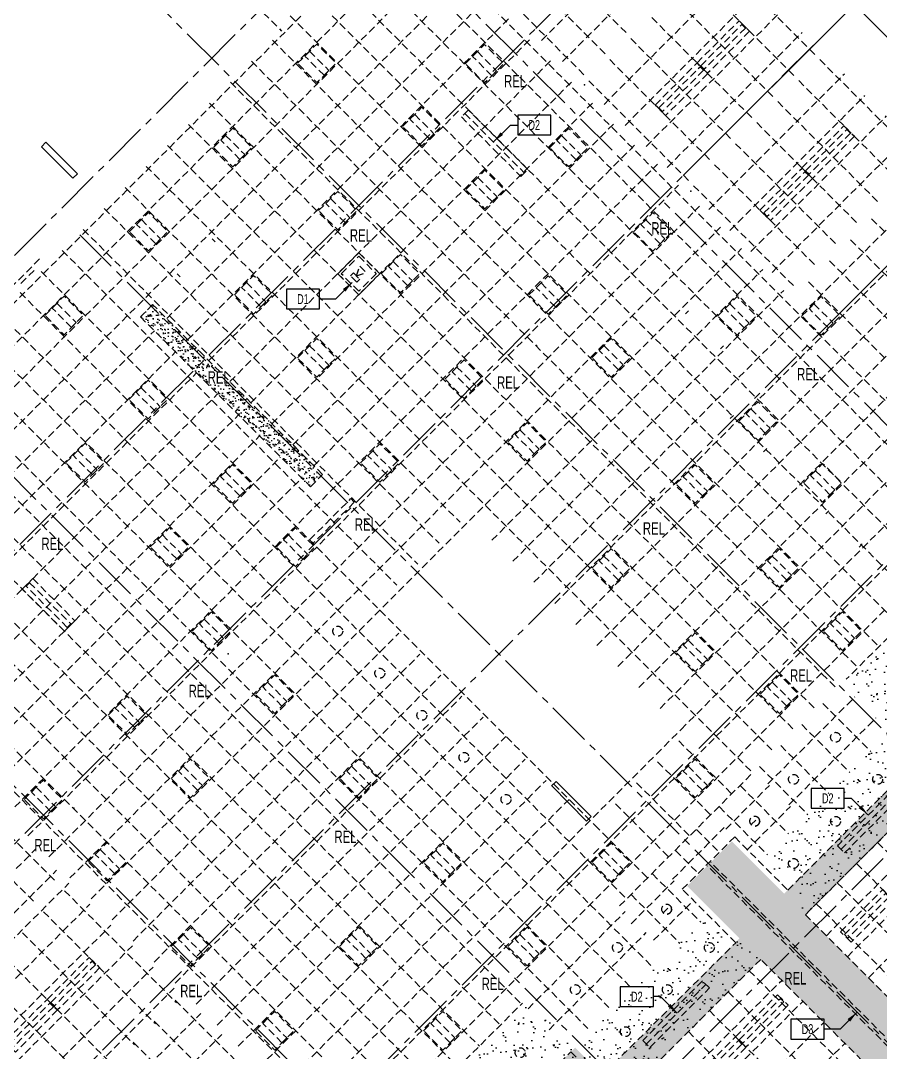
# Model space of a CAD drawing. Header units: inches. Extents: x -187 to 5780, y -1982 to 1065.
# Drawn here: x 1982 to 2676, y -483 to 350 of the extents above; entities that cross this region are included whole.
import ezdxf
from ezdxf.enums import TextEntityAlignment as Align

# ---------------------------------------------------------------- set-up
doc = ezdxf.new("R2010")
doc.units = ezdxf.units.IN
doc.header["$LTSCALE"] = 96
doc.header["$MEASUREMENT"] = 0
doc.linetypes.add('CENTER4', pattern=[0.5625, 0.375, -0.0625, 0.0625, -0.0625])
doc.linetypes.add('HIDDEN4', pattern=[0.09375, 0.0625, -0.03125])
for name, color, linetype in [('A-Anno-Clng', 7, 'Continuous'), ('A-Anno-Demo', 7, 'Continuous'), ('A-Anno-Flor', 7, 'Continuous'), ('A-Clng-Demo', 7, 'HIDDEN4'), ('A-Lite-Demo', 4, 'HIDDEN4'), ('A-Lite-Neww', 181, 'Continuous'), ('CEILING-MAIN', 7, 'Continuous')]:
    doc.layers.add(name, color=color, linetype=linetype)
doc.styles.add('XFINE_0', font='ARIALN.TTF', dxfattribs={"width": 0.8})
doc.styles.add('XFINE_1-8', font='ARIALN.TTF', dxfattribs={"width": 0.8, "height": 10})
doc.dimstyles.new('OTJ_1-8', dxfattribs={"dimscale": 96, "dimtxt": 0.09375, "dimasz": 0.09375, "dimexe": 0.0625, "dimexo": 0.15625, "dimgap": 0.046875, "dimtad": 1, "dimdec": 1, "dimzin": 3, "dimdsep": 46, "dimlunit": 4, "dimtxsty": 'XFINE_1-8', "dimblk": 'ARCHTICK', "dimcen": 0.09, "dimdle": 0.0625, "dimclrd": 15, "dimclre": 15, "dimclrt": 7, "dimadec": 0, "dimazin": 0, "dimtfac": 0.75, "dimtdec": 1, "dimtix": 1, "dimtmove": 1, "dimatfit": 3, "dimfxl": 1, "dimfrac": 1, "dimtolj": 1, "dimtzin": 0, "dimarcsym": 0})
pattern_1 = [(37.5, (-6129.748, -2637.095), (-0.503947, 15.41459), [0, -12.16, 0, -13.6, 0, -13]), (7.5, (-6129.748, -2637.095), (14.158214, 22.57717), [0, -6.56, 0, -10.96, 0, -4.2]), (327.5, (-6139.588, -2637.095), (24.913135, 0.045272), [0, -4, 0, -14.4, 0, -18.8]), (317.5, (-6139.588, -2637.095), (24.049013, 7.021405), [0, -2, 0, -9.44, 0, -10.8])]

# ---------------------------------------------------------------- blocks, each defined once
blk = doc.blocks.new('screen')
blk.add_line((-34, 0), (34, 0))
blk.add_lwpolyline([(-34, -4), (34, -4), (34, 4), (-34, 4)], close=True)
blk = doc.blocks.new('proj')
for points in [[(0, -24), (24, -24), (24, 0), (0, 0)], [(2, -22), (22, -22), (22, -2), (2, -2)], [(8.37, -17.99), (15.63, -17.99), (15.63, -14.58), (8.37, -14.58)]]:
    blk.add_lwpolyline(points, close=True)
for points in [[(12, -14.58), (8.25, -7.08)], [(15.75, -7.08), (8.25, -7.08)], [(12, -14.58), (15.75, -7.08)]]:
    blk.add_lwpolyline(points)
blk = doc.blocks.new('_ArchTick')
at = {"color": 0, "linetype": 'ByBlock', "const_width": 0.15}
blk.add_lwpolyline([(-0.5, -0.5), (0.5, 0.5)], dxfattribs=at)
blk = doc.blocks.new('*D52')
at = {"layer": 'A-Lite-Neww', "color": 15, "lineweight": -2, "transparency": 16777216}
for p, q in [((2635.11, 106.04), (2777.6, 248.53)), ((2896.39, 121.26), (2769.12, 248.53)), ((2753.89, -12.74), (2896.39, 129.75))]:
    blk.add_line(p, q, dxfattribs=at)
at = {"layer": 'DefPoints', "color": 0, "transparency": 16777216}
for p in [(2773.36, 244.29), (2624.5, 95.43), (2743.29, -23.35)]:
    blk.add_point(p, dxfattribs=at)
at = {"layer": 'A-Lite-Neww', "color": 15, "lineweight": -2, "transparency": 16777216, "xscale": 9, "yscale": 9, "zscale": 9}
for p, rotation in [((2773.36, 244.29), 135.0000000000001), ((2892.14, 125.51), 315.0000000000001)]:
    blk.add_blockref('_ArchTick', p, dxfattribs=dict(at, rotation=rotation))
at = {"layer": 'A-Lite-Neww', "color": 7, "transparency": 16777216, "insert": (2839.54, 191.69), "char_height": 10, "attachment_point": 5, "rotation": 315, "style": 'XFINE_1-8'}
blk.add_mtext('\\A1;14\'-0"', dxfattribs=at)
blk = doc.blocks.new('*D53')
at = {"layer": 'A-Lite-Neww', "color": 15, "lineweight": -2, "transparency": 16777216}
for p, q in [((2516.33, 224.82), (2658.82, 367.31)), ((2777.6, 240.05), (2650.33, 367.31)), ((2635.11, 106.04), (2777.6, 248.53))]:
    blk.add_line(p, q, dxfattribs=at)
at = {"layer": 'DefPoints', "color": 0, "transparency": 16777216}
for p in [(2654.58, 363.07), (2505.72, 214.22), (2624.5, 95.43)]:
    blk.add_point(p, dxfattribs=at)
at = {"layer": 'A-Lite-Neww', "color": 15, "lineweight": -2, "transparency": 16777216, "xscale": 9, "yscale": 9, "zscale": 9}
for p, rotation in [((2654.58, 363.07), 135.0000000000001), ((2773.36, 244.29), 315.0000000000001)]:
    blk.add_blockref('_ArchTick', p, dxfattribs=dict(at, rotation=rotation))
at = {"layer": 'A-Lite-Neww', "color": 7, "transparency": 16777216, "insert": (2720.76, 310.47), "char_height": 10, "attachment_point": 5, "rotation": 315, "style": 'XFINE_1-8'}
blk.add_mtext('\\A1;14\'-0"', dxfattribs=at)
blk = doc.blocks.new('*D54')
at = {"layer": 'A-Lite-Neww', "color": 15, "lineweight": -2, "transparency": 16777216}
for p, q in [((2397.56, 343.6), (2540.05, 486.09)), ((2658.83, 358.82), (2531.56, 486.09)), ((2516.34, 224.81), (2658.83, 367.3))]:
    blk.add_line(p, q, dxfattribs=at)
at = {"layer": 'DefPoints', "color": 0, "transparency": 16777216}
for p in [(2535.8, 481.84), (2386.95, 332.99), (2505.73, 214.21)]:
    blk.add_point(p, dxfattribs=at)
at = {"layer": 'A-Lite-Neww', "color": 15, "lineweight": -2, "transparency": 16777216, "xscale": 9, "yscale": 9, "zscale": 9}
for p, rotation in [((2535.8, 481.84), 135.0000000000001), ((2654.59, 363.06), 315.0000000000001)]:
    blk.add_blockref('_ArchTick', p, dxfattribs=dict(at, rotation=rotation))
at = {"layer": 'A-Lite-Neww', "color": 7, "transparency": 16777216, "insert": (2601.99, 429.25), "char_height": 10, "attachment_point": 5, "rotation": 315, "style": 'XFINE_1-8'}
blk.add_mtext('\\A1;14\'-0"', dxfattribs=at)
blk = doc.blocks.new('*D55')
at = {"layer": 'A-Lite-Neww', "color": 15, "lineweight": -2, "transparency": 16777216}
for p, q in [((2278.78, 462.37), (2421.27, 604.86)), ((2540.06, 477.59), (2412.79, 604.86)), ((2397.57, 343.59), (2540.06, 486.08))]:
    blk.add_line(p, q, dxfattribs=at)
at = {"layer": 'DefPoints', "color": 0, "transparency": 16777216}
for p in [(2417.03, 600.62), (2268.18, 451.76), (2386.96, 332.98)]:
    blk.add_point(p, dxfattribs=at)
at = {"layer": 'A-Lite-Neww', "color": 15, "lineweight": -2, "transparency": 16777216, "xscale": 9, "yscale": 9, "zscale": 9}
for p, rotation in [((2417.03, 600.62), 135.0000000000002), ((2535.81, 481.83), 315.0000000000002)]:
    blk.add_blockref('_ArchTick', p, dxfattribs=dict(at, rotation=rotation))
at = {"layer": 'A-Lite-Neww', "color": 7, "transparency": 16777216, "insert": (2483.22, 548.02), "char_height": 10, "attachment_point": 5, "rotation": 315, "style": 'XFINE_1-8'}
blk.add_mtext('\\A1;14\'-0"', dxfattribs=at)
blk = doc.blocks.new('multi-note')
at = {"color": 4}
blk.add_lwpolyline([(-1.67, -1), (1.67, -1), (1.67, 1), (-1.67, 1)], close=True, dxfattribs=at)
at = {"color": 0, "style": 'XFINE_0', "width": 0.8}
blk.add_attdef('MULTI-NOTE', text='', height=1, dxfattribs=at).set_placement((0, 0), align=Align.MIDDLE_CENTER)

msp = doc.modelspace()

# ---------------------------------------------------------------- hatches: boundary and pattern name
at = {"layer": 'A-Clng-Demo'}
h = msp.add_hatch(dxfattribs=at)
h.set_pattern_fill('AR-SAND', color=256, scale=3, style=0)
h.paths.add_polyline_path([(2088.33, 120.78), (2078.44, 110.88), (2215.65, -26.27), (2225.51, -16.4)])
h = msp.add_hatch(dxfattribs=at)
h.set_pattern_fill('AR-SAND', color=256, scale=8, style=0)
h.set_pattern_definition(pattern_1)
h.paths.add_polyline_path([(2698.67, -136.18), (2648.02, -181.7), (2706.03, -246.72), (2598.08, -354.68), (2615.05, -371.65), (2773.36, -213.34), (2694.96, -134.94)])
h = msp.add_hatch(dxfattribs=at)
h.set_pattern_fill('AR-SAND', color=256, scale=8, style=0)
h.set_pattern_definition(pattern_1)
h.paths.add_polyline_path([(2525.99, -676.43), (2378.86, -529.29), (2429.27, -478.89), (2451.52, -501.24), (2561.96, -390.8), (2519.62, -348.46), (2555.74, -312.34), (2598.08, -354.68), (2709.45, -243.3), (2686.87, -220.72), (2733.84, -173.74), (2881.09, -321.13), (2862.34, -339.88), (2754.58, -232.12), (2615.05, -371.65), (2843.04, -599.64), (2982.9, -459.75), (3001.99, -478.84), (2682.07, -799.03), (2664.89, -777.85), (2807.29, -635.41), (2579.01, -407.69), (2436.88, -549.81), (2544.75, -657.68), (2523.52, -678.9), (2376.88, -529.79)])
h = msp.add_hatch(dxfattribs=at)
h.set_pattern_fill('AR-SAND', color=256, scale=8, style=0)
h.set_pattern_definition([(37.5, (153.209, 152.426), (-0.503947, 15.41459), [0, -12.16, 0, -13.6, 0, -13]), (7.5, (153.21, 152.426), (14.15821, 22.57717), [0, -6.56, 0, -10.96, 0, -4.2]), (327.5, (143.369, 152.426), (24.913135, 0.04527), [0, -4, 0, -14.4, 0, -18.8]), (317.5, (143.37, 152.426), (24.04901, 7.0214), [0, -2, 0, -9.44, 0, -10.8])])
h.paths.add_polyline_path([(2684.39, -223.01), (2707.07, -245.69), (2603.41, -349.35), (2581.55, -327.39)])
h = msp.add_hatch(dxfattribs=at)
h.set_pattern_fill('AR-SAND', color=256, scale=8, style=0)
h.paths.add_polyline_path([(2533.83, -374.15), (2556.22, -396.54), (2450.2, -501.77), (2428.34, -479.81)])
h = msp.add_hatch(dxfattribs=at)
h.set_pattern_fill('AR-SAND', color=256, scale=8, style=0)
h.set_pattern_definition(pattern_1)
h.paths.add_polyline_path([(2340.97, -493.88), (2392.7, -442.15), (2451.52, -501.24), (2561.96, -390.8), (2579.01, -407.69), (2418.13, -568.57), (2342.21, -492.64)])

# ---------------------------------------------------------------- linework, layer by layer
for p, q in [((1809.79, 912.97), (3087.36, -364.6)), ((1792.82, 896), (3083.9, -395.08)), ((1670.99, 882.07), (2691.48, -138.42)), ((1704.93, 882.07), (3032.99, -445.99)), ((1742.5, 878.44), (3049.96, -429.02)), ((1775.85, 879.03), (3066.93, -412.05)), ((2402.14, 333.83), (2511.56, 443.24)), ((1783.63, -70.87), (2292.13, 437.63)), ((2419.11, 316.85), (2528, 425.75)), ((1800.6, -87.84), (2309.1, 420.66)), ((2389.75, 420.79), (2472.13, 338.41)), ((1817.57, -104.81), (2326.07, 403.69)), ((2372.78, 403.82), (2455.16, 321.44)), ((2542.04, 403.24), (2624.42, 320.86)), ((2452.61, 282.33), (2562.03, 391.75)), ((1834.54, -121.78), (2343.04, 386.72)), ((2355.81, 386.85), (2438.19, 304.47)), ((2525.07, 386.27), (2607.45, 303.89)), ((2099.69, 109.43), (2360.01, 369.75)), ((2469.58, 265.36), (2578.47, 374.26)), ((2508.1, 369.3), (2590.48, 286.92)), ((2116.66, 92.46), (2376.98, 352.78)), ((2486.55, 248.39), (2595.97, 357.81)), ((2491.13, 352.33), (2573.51, 269.95)), ((2133.63, 75.49), (2393.95, 335.81)), ((2185.05, 334.07), (2674.51, -155.39)), ((2474.16, 335.35), (2556.54, 252.98)), ((2503.52, 231.42), (2612.41, 340.32)), ((2150.6, 58.52), (2410.92, 318.84)), ((2168.08, 317.1), (2657.54, -172.36)), ((2457.19, 318.38), (2539.57, 236.01)), ((2626.68, 318.46), (2709.06, 236.08)), ((2151.11, 300.13), (2640.57, -189.33)), ((2167.57, 41.55), (2427.89, 301.87)), ((2440.22, 301.41), (2522.6, 219.04)), ((2537.24, 197.56), (2646.66, 306.97)), ((2609.71, 301.49), (2692.08, 219.11)), ((2134.14, 283.16), (2623.6, -206.3)), ((2184.54, 24.58), (2444.86, 284.9)), ((2554.21, 180.59), (2663.11, 289.48)), ((2592.74, 284.52), (2675.11, 202.14)), ((2201.51, 7.6), (2461.83, 267.93)), ((2571.18, 163.62), (2680.6, 273.03)), ((2575.77, 267.55), (2658.14, 185.17)), ((2117.17, 266.19), (2606.63, -223.27)), ((2218.48, -9.37), (2478.8, 250.96)), ((2558.8, 250.58), (2641.17, 168.2)), ((2588.15, 146.64), (2697.05, 255.54)), ((2100.2, 249.21), (2589.65, -240.24)), ((1970.71, -291.08), (2495.78, 233.99)), ((2541.82, 233.61), (2624.2, 151.23)), ((2083.23, 232.24), (2572.68, -257.21)), ((1987.68, -308.05), (2512.75, 217.02)), ((2524.85, 216.64), (2607.23, 134.26)), ((2066.26, 215.27), (2336.41, -54.88)), ((2395.95, -103.43), (2712.89, 213.52)), ((2004.65, -325.02), (2529.72, 200.04)), ((2049.29, 198.3), (2319.42, -71.83)), ((2412.92, -120.4), (2729.86, 196.55)), ((2429.89, -137.37), (2760.27, 193.01)), ((1822.78, 187.23), (2456.51, -446.51)), ((2668.55, 189.97), (3087.36, -228.84)), ((2021.62, -341.99), (2546.69, 183.07)), ((2032.32, 181.33), (2302.43, -88.78)), ((2446.86, -154.34), (2777.24, 176.04)), ((1805.8, 170.26), (2439.54, -463.48)), ((2138.88, 171.35), (2136.41, 173.83)), ((2651.58, 173), (3071.6, -247.01)), ((1948.28, 108.73), (1998.6, 159.04)), ((2015.34, 164.36), (2285.44, -105.73)), ((2038.59, -358.96), (2563.66, 166.1)), ((2463.83, -171.31), (2794.21, 159.07)), ((1788.82, 153.3), (2385.92, -443.8)), ((2634.61, 156.03), (3087.36, -296.72)), ((1982.03, 137.73), (1993.02, 148.72)), ((1998.37, 147.39), (2444.96, -299.2)), ((2110.6, 143.06), (2108.13, 145.54)), ((2362.01, -69.48), (2580.63, 149.13)), ((2480.81, -188.28), (2811.18, 142.1)), ((1771.85, 136.33), (2368.95, -460.77)), ((2617.64, 139.06), (3087.36, -330.66)), ((1746.16, 128.08), (2351.98, -477.74)), ((1981.4, 130.42), (2470.86, -359.04)), ((2378.98, -86.45), (2597.6, 132.16)), ((2497.78, -205.25), (2828.15, 125.13)), ((1728.6, 111.69), (2536.35, -696.06)), ((1964.43, 113.45), (2490.45, -412.57)), ((2518.27, 113.32), (2520.75, 115.8)), ((2514.75, -222.22), (2845.12, 108.16)), ((1712.22, 94.14), (2519.38, -713.03)), ((1851.51, -138.75), (2089.79, 99.53)), ((1947.46, 96.48), (2473.48, -429.54)), ((2225.27, -545.64), (2862.09, 91.19)), ((2546.56, 85.04), (2549.03, 87.51)), ((1696.66, 75.75), (2502.41, -730)), ((1868.48, -155.72), (2106.77, 82.56)), ((2242.24, -562.61), (2879.07, 74.22)), ((1679.69, 58.78), (2485.44, -746.97)), ((1885.45, -172.69), (2123.74, 65.6)), ((1902.42, -189.66), (2140.72, 48.63)), ((1677.49, 26.48), (2468.19, -764.22)), ((1919.39, -206.63), (2157.69, 31.67)), ((2554.51, 28.82), (2556.99, 31.3)), ((1936.36, -223.6), (2174.66, 14.7)), ((2581.41, 1.98), (2583.88, 4.45)), ((1936.77, -257.14), (2191.64, -2.27)), ((1953.74, -274.11), (2208.61, -19.23)), ((2631.57, -48.11), (2634.05, -45.63)), ((2658.47, -74.95), (2660.94, -72.48)), ((2055.56, -375.93), (2287.06, -144.44)), ((2072.53, -392.9), (2304.03, -161.41)), ((2089.5, -409.88), (2321, -178.38)), ((2106.47, -426.85), (2337.97, -195.35)), ((2584.85, -266.09), (2655, -195.93)), ((2629.1, -201.17), (2667.85, -239.91)), ((2123.44, -443.82), (2354.94, -212.32)), ((2601.82, -283.06), (2672.01, -212.86)), ((2208.3, -528.67), (2514.75, -222.22)), ((2612.13, -218.14), (2650.87, -256.89)), ((2140.41, -460.79), (2373.48, -227.72)), ((2512.85, -231.32), (2555.71, -274.18)), ((2595.15, -235.11), (2633.9, -273.86)), ((2157.38, -477.76), (2388.88, -246.26)), ((2495.87, -248.29), (2538.74, -291.15)), ((2632.02, -388.62), (2771.55, -249.09)), ((1915.75, -250.41), (2010.22, -344.88)), ((2465.1, -364.62), (2571.77, -257.96)), ((2578.18, -252.08), (2616.93, -290.83)), ((2174.35, -494.73), (2405.85, -263.23)), ((2478.9, -265.26), (2521.77, -308.12)), ((2648.99, -405.59), (2788.52, -266.06)), ((1898.78, -267.38), (1993.32, -361.9)), ((2550.91, -302.51), (2586.09, -267.33)), ((2562.65, -267.64), (2601.39, -306.37)), ((2191.33, -511.7), (2424.39, -278.63)), ((2461.93, -282.23), (2504.8, -325.1)), ((2665.96, -422.56), (2805.49, -283.03)), ((2545.68, -284.61), (2584.42, -323.34)), ((2567.88, -319.48), (2603.06, -284.3)), ((2444.96, -299.2), (2487.83, -342.07)), ((2507.83, -343.11), (2549.64, -301.29)), ((2673.37, -313.33), (2901.36, -541.31)), ((1882.76, -429.96), (1993.88, -318.85)), ((2835.22, -631.47), (2535.92, -332.17)), ((2838.05, -628.64), (2538.74, -329.34)), ((2656.4, -330.3), (2884.39, -558.28)), ((1899.73, -446.93), (2010.85, -335.82)), ((2491.6, -338.68), (2530.62, -377.71)), ((1909.15, -457.81), (2020.77, -346.19)), ((2474.44, -378.98), (2509.09, -344.33)), ((2640.86, -345.84), (2868.85, -573.83)), ((2017.16, -352.28), (2107.51, -442.63)), ((2474.63, -355.65), (2513.65, -394.68)), ((1926.85, -474.05), (2037.74, -363.16)), ((2492.58, -392.3), (2524.94, -359.94)), ((2623.89, -362.81), (2851.88, -590.81)), ((2000.19, -369.25), (2090.54, -459.6)), ((2391.26, -447.53), (2469.62, -369.17)), ((1943.82, -491.02), (2054.71, -380.13)), ((1983.22, -386.22), (2073.57, -476.57)), ((2408.23, -464.5), (2486.59, -386.14)), ((1966.3, -502.49), (2072, -396.79)), ((1966.25, -403.19), (2056.6, -493.54)), ((1996.56, -506.17), (2088.65, -414.07)), ((1949.28, -420.16), (2039.63, -510.51)), ((2453.86, -566.78), (2596, -424.64)), ((2569.81, -416.89), (2797.81, -644.89)), ((1999.98, -536.68), (2105.62, -431.04)), ((2106.51, -440.61), (2188.89, -522.98)), ((2552.84, -433.86), (2780.84, -661.86)), ((2470.83, -583.75), (2612.99, -441.59)), ((2537.61, -449.09), (2765.61, -677.09)), ((2015.47, -563.11), (2127.09, -451.49)), ((2089.54, -457.58), (2171.92, -539.95)), ((2487.8, -600.73), (2629.98, -458.54)), ((2520.64, -466.06), (2748.64, -694.07)), ((2032.44, -580.08), (2144.06, -468.46)), ((2072.57, -474.55), (2154.95, -556.92)), ((2504.77, -617.7), (2646.97, -475.49))]:
    msp.add_line(p, q, dxfattribs=at)
at = {"layer": 'A-Clng-Demo', "color": 7}
for p, q in [((1955.1, 578.77), (2192.43, 341.44)), ((2514.75, -222.22), (2845.12, 108.16)), ((2208.3, -528.67), (2514.75, -222.22)), ((2527.27, -302.99), (2546.18, -321.9)), ((2510.3, -319.96), (2529.21, -338.87))]:
    msp.add_line(p, q, dxfattribs=at)
at = {"layer": 'A-Clng-Demo'}
msp.add_lwpolyline([(2088.33, 120.78), (2078.43, 110.88), (2215.65, -26.27), (2225.51, -16.4)], close=True, dxfattribs=at)
at = {"layer": 'A-Clng-Demo', "color": 7}
for points in [[(2695.04, -134.85), (2648.02, -181.7), (2648.02, -181.7), (2648.02, -181.7)], [(2615.05, -371.65), (2754.58, -232.12)], [(2754.58, -232.12), (2615.05, -371.65), (2843.04, -599.64)], [(2525.99, -676.43), (2378.86, -529.29), (2425.86, -482.28), (2447.9, -504.42), (2558.87, -394.24), (2515.77, -351.14), (2558.02, -308.89), (2600.93, -351.82), (2709.54, -243.22)], [(2682.07, -799.03), (2664.89, -777.85), (2807.29, -635.41), (2579.01, -407.69), (2436.88, -549.81), (2544.75, -657.68), (2523.52, -678.9), (2376.88, -529.79)], [(2579.01, -407.69), (2579.01, -407.69), (2436.88, -549.81)], [(2340.35, -489.37), (2386.73, -442.99), (2386.73, -442.99), (2386.73, -442.99)]]:
    msp.add_lwpolyline(points, dxfattribs=at)
at = {"layer": 'A-Lite-Demo'}
for points in [[(2527.63, 315.83), (2561.57, 349.77), (2570.05, 341.29), (2536.11, 307.35)], [(2530.66, 313.5), (2563.9, 346.74), (2566.73, 343.91), (2533.49, 310.67)], [(2211.14, 321.3), (2215.03, 325.19), (2230.59, 309.63), (2226.7, 305.74)], [(2346.48, 320.99), (2350.37, 324.88), (2365.93, 309.32), (2362.04, 305.43)], [(2493.81, 281.77), (2527.75, 315.71), (2536.24, 307.22), (2502.29, 273.28)], [(2496.85, 279.44), (2530.08, 312.67), (2532.91, 309.84), (2499.67, 276.61)], [(2295.92, 270.3), (2299.81, 274.19), (2315.36, 258.64), (2311.48, 254.75)], [(2612.26, 231.05), (2646.2, 264.99), (2654.69, 256.51), (2620.75, 222.57)], [(2615.3, 228.72), (2648.53, 261.96), (2651.36, 259.13), (2618.12, 225.9)], [(2143.26, 253.42), (2147.15, 257.31), (2162.71, 241.75), (2158.82, 237.86)], [(2414.46, 253.2), (2418.35, 257.09), (2433.91, 241.54), (2430.02, 237.65)], [(2578.44, 196.99), (2612.38, 230.93), (2620.87, 222.44), (2586.93, 188.5)], [(2581.48, 194.66), (2614.71, 227.89), (2617.54, 225.07), (2584.31, 191.83)], [(2346.83, 219.39), (2350.72, 223.28), (2366.28, 207.72), (2362.39, 203.84)], [(2228.04, 202.42), (2231.93, 206.31), (2247.48, 190.75), (2243.59, 186.86)], [(2075.33, 185.44), (2079.22, 189.33), (2094.77, 173.77), (2090.88, 169.88)], [(2482.34, 185.32), (2486.23, 189.21), (2501.79, 173.65), (2497.9, 169.76)], [(2160.15, 134.54), (2164.04, 138.43), (2179.6, 122.87), (2175.71, 118.98)], [(2397.87, 134.33), (2401.76, 138.22), (2417.32, 122.67), (2413.43, 118.78)], [(2007.24, 117.85), (2011.13, 121.74), (2026.69, 106.18), (2022.8, 102.29)], [(2550.23, 117.44), (2554.11, 121.33), (2569.67, 105.77), (2565.78, 101.88)], [(2618.11, 117.44), (2622, 121.33), (2637.55, 105.77), (2633.66, 101.88)], [(2211.07, 83.63), (2214.96, 87.52), (2230.51, 71.96), (2226.62, 68.07)], [(2448.65, 83.7), (2452.54, 87.59), (2468.1, 72.03), (2464.21, 68.14)], [(2329.99, 66.45), (2333.88, 70.34), (2349.44, 54.78), (2345.55, 50.9)], [(2075.01, 49.98), (2078.9, 53.87), (2094.46, 38.31), (2090.57, 34.42)], [(2567.2, 32.59), (2571.09, 36.47), (2586.64, 20.92), (2582.75, 17.03)], [(2380.77, 15.82), (2384.66, 19.71), (2400.22, 4.15), (2396.33, 0.26)], [(2024.1, -0.93), (2027.99, 2.96), (2043.55, -12.6), (2039.66, -16.49)], [(2262.01, -1.21), (2265.89, 2.68), (2281.45, -12.88), (2277.56, -16.77)], [(2143.18, -18.08), (2147.07, -14.19), (2162.63, -29.75), (2158.74, -33.64)], [(2516.54, -18.2), (2520.43, -14.31), (2535.98, -29.86), (2532.09, -33.75)], [(2619.34, -17.21), (2623.23, -13.33), (2638.79, -28.88), (2634.9, -32.77)], [(2215.01, -69.12), (2248.25, -35.88), (2251.08, -38.71), (2217.84, -71.94)], [(2092.27, -68.99), (2096.16, -65.1), (2111.72, -80.66), (2107.83, -84.55)], [(2193.97, -69.12), (2197.86, -65.23), (2213.41, -80.78), (2209.53, -84.67)], [(2448.65, -86.08), (2452.54, -82.19), (2468.1, -97.75), (2464.21, -101.63)], [(2584.42, -86.08), (2588.31, -82.19), (2603.86, -97.75), (2599.98, -101.63)], [(2017.1, -142.86), (1983.17, -108.91), (1991.66, -100.43), (2025.59, -134.38)], [(2019.43, -139.83), (1986.21, -106.58), (1989.04, -103.76), (2022.26, -137)], [(2126.09, -137), (2129.98, -133.11), (2145.53, -148.66), (2141.64, -152.55)], [(2635.33, -136.92), (2639.22, -133.03), (2654.78, -148.58), (2650.89, -152.47)], [(2516.54, -153.96), (2520.43, -150.07), (2535.98, -165.63), (2532.09, -169.52)], [(2177.13, -187.83), (2181.01, -183.94), (2196.57, -199.5), (2192.68, -203.38)], [(2584.42, -187.83), (2588.31, -183.94), (2603.86, -199.5), (2599.98, -203.38)], [(2058.2, -204.88), (2062.09, -200.99), (2077.65, -216.55), (2073.76, -220.44)], [(2109.12, -255.79), (2113.01, -251.9), (2128.56, -267.46), (2124.67, -271.35)], [(2244.96, -255.79), (2248.85, -251.9), (2264.41, -267.46), (2260.52, -271.35)], [(2516.54, -255.71), (2520.43, -251.82), (2535.98, -267.38), (2532.09, -271.27)], [(1990.45, -272.75), (1994.34, -268.87), (2009.89, -284.42), (2006.01, -288.31)], [(2042.07, -322.96), (2045.96, -319.07), (2061.51, -334.63), (2057.62, -338.52)], [(2312.85, -323.68), (2316.74, -319.79), (2332.29, -335.34), (2328.4, -339.23)], [(2448.65, -323.59), (2452.54, -319.7), (2468.1, -335.26), (2464.21, -339.15)], [(2643.51, -385.4), (2677.45, -351.46), (2685.94, -359.95), (2652, -393.89)], [(2646.55, -387.73), (2679.78, -354.5), (2682.61, -357.33), (2649.38, -390.56)], [(2109.24, -391.55), (2113.13, -387.66), (2128.69, -403.22), (2124.8, -407.1)], [(2244.89, -391.46), (2248.78, -387.58), (2264.34, -403.13), (2260.45, -407.02)], [(2380.77, -391.47), (2384.66, -387.59), (2400.22, -403.14), (2396.33, -407.03)], [(2003.14, -440.08), (2037.08, -406.13), (2045.56, -414.62), (2011.63, -448.57)], [(2006.18, -442.41), (2039.41, -409.17), (2042.24, -412), (2009.01, -445.24)], [(1969.2, -474.02), (2003.13, -440.07), (2011.62, -448.56), (1977.69, -482.5)], [(2558.66, -470.2), (2592.6, -436.26), (2601.08, -444.74), (2567.14, -478.68)], [(2561.69, -472.53), (2594.93, -439.29), (2597.76, -442.12), (2564.52, -475.36)], [(1972.24, -476.35), (2005.46, -443.11), (2008.29, -445.94), (1975.07, -479.18)], [(2177.13, -459.43), (2181.01, -455.54), (2196.57, -471.1), (2192.68, -474.99)], [(2312.76, -459.44), (2316.65, -455.55), (2332.21, -471.11), (2328.32, -474.99)], [(2524.71, -504.21), (2558.66, -470.26), (2567.14, -478.75), (2533.2, -512.69)], [(2527.75, -506.53), (2560.98, -473.3), (2563.81, -476.13), (2530.58, -509.36)]]:
    msp.add_lwpolyline(points, close=True, dxfattribs=at)
at = {"layer": 'A-Lite-Demo', "flags": 128}
for points in [[(2205.27, 315.42), (2220.83, 330.98), (2236.38, 315.42), (2220.83, 299.87)], [(2205.27, 315.42), (2220.83, 330.98), (2236.38, 315.42), (2220.83, 299.87)], [(2340.61, 315.11), (2356.16, 330.67), (2371.72, 315.11), (2356.16, 299.56)], [(2340.61, 315.11), (2356.16, 330.67), (2371.72, 315.11), (2356.16, 299.56)], [(2290.04, 264.43), (2305.6, 279.98), (2321.16, 264.43), (2305.6, 248.87)], [(2137.39, 247.54), (2152.94, 263.1), (2168.5, 247.54), (2152.94, 231.99)], [(2137.39, 247.54), (2152.94, 263.1), (2168.5, 247.54), (2152.94, 231.99)], [(2408.59, 247.33), (2424.14, 262.88), (2439.7, 247.33), (2424.14, 231.77)], [(2408.59, 247.33), (2424.14, 262.88), (2439.7, 247.33), (2424.14, 231.77)], [(2340.96, 213.52), (2356.51, 229.07), (2372.07, 213.52), (2356.51, 197.96)], [(2222.16, 196.55), (2237.72, 212.1), (2253.27, 196.55), (2237.72, 180.99)], [(2069.45, 179.56), (2085.01, 195.12), (2100.57, 179.56), (2085.01, 164.01)], [(2069.45, 179.56), (2085.01, 195.12), (2100.57, 179.56), (2085.01, 164.01)], [(2476.47, 179.45), (2492.03, 195), (2507.58, 179.45), (2492.03, 163.89)], [(2476.47, 179.45), (2492.03, 195), (2507.58, 179.45), (2492.03, 163.89)], [(2154.28, 128.66), (2169.84, 144.22), (2185.39, 128.66), (2169.84, 113.11)], [(2392, 128.46), (2407.55, 144.02), (2423.11, 128.46), (2407.55, 112.9)], [(2392, 128.46), (2407.55, 144.02), (2423.11, 128.46), (2407.55, 112.9)], [(2001.37, 111.98), (2016.92, 127.53), (2032.48, 111.98), (2016.92, 96.42)], [(2001.37, 111.98), (2016.92, 127.53), (2032.48, 111.98), (2016.92, 96.42)], [(2544.35, 111.56), (2559.91, 127.12), (2575.46, 111.56), (2559.91, 96.01)], [(2544.35, 111.56), (2559.91, 127.12), (2575.46, 111.56), (2559.91, 96.01)], [(2612.23, 111.56), (2627.79, 127.12), (2643.35, 111.56), (2627.79, 96.01)], [(2612.23, 111.56), (2627.79, 127.12), (2643.35, 111.56), (2627.79, 96.01)], [(2205.19, 77.75), (2220.75, 93.31), (2236.3, 77.75), (2220.75, 62.2)], [(2442.78, 77.83), (2458.34, 93.38), (2473.89, 77.83), (2458.34, 62.27)], [(2442.78, 77.83), (2458.34, 93.38), (2473.89, 77.83), (2458.34, 62.27)], [(2324.11, 60.58), (2339.67, 76.13), (2355.23, 60.58), (2339.67, 45.02)], [(2324.11, 60.58), (2339.67, 76.13), (2355.23, 60.58), (2339.67, 45.02)], [(2069.14, 44.11), (2084.7, 59.66), (2100.25, 44.11), (2084.7, 28.55)], [(2069.14, 44.11), (2084.7, 59.66), (2100.25, 44.11), (2084.7, 28.55)], [(2561.32, 26.71), (2576.88, 42.27), (2592.43, 26.71), (2576.88, 11.15)], [(2561.32, 26.71), (2576.88, 42.27), (2592.43, 26.71), (2576.88, 11.15)], [(2374.9, 9.94), (2390.45, 25.5), (2406.01, 9.94), (2390.45, -5.61)], [(2374.9, 9.94), (2390.45, 25.5), (2406.01, 9.94), (2390.45, -5.61)], [(2018.23, -6.81), (2033.78, 8.75), (2049.34, -6.81), (2033.78, -22.36)], [(2018.23, -6.81), (2033.78, 8.75), (2049.34, -6.81), (2033.78, -22.36)], [(2256.13, -7.09), (2271.69, 8.47), (2287.24, -7.09), (2271.69, -22.64)], [(2256.13, -7.09), (2271.69, 8.47), (2287.24, -7.09), (2271.69, -22.64)], [(2613.47, -23.09), (2629.02, -7.53), (2644.58, -23.09), (2629.02, -38.65)], [(2613.47, -23.09), (2629.02, -7.53), (2644.58, -23.09), (2629.02, -38.65)], [(2137.31, -23.96), (2152.87, -8.4), (2168.42, -23.96), (2152.87, -39.51)], [(2137.31, -23.96), (2152.87, -8.4), (2168.42, -23.96), (2152.87, -39.51)], [(2510.66, -24.07), (2526.22, -8.51), (2541.77, -24.07), (2526.22, -39.63)], [(2086.4, -74.87), (2101.95, -59.31), (2117.51, -74.87), (2101.95, -90.42)], [(2086.4, -74.87), (2101.95, -59.31), (2117.51, -74.87), (2101.95, -90.42)], [(2188.09, -74.99), (2203.65, -59.43), (2219.21, -74.99), (2203.65, -90.55)], [(2188.09, -74.99), (2203.65, -59.43), (2219.21, -74.99), (2203.65, -90.55)], [(2442.78, -91.95), (2458.34, -76.4), (2473.89, -91.95), (2458.34, -107.51)], [(2578.54, -91.95), (2594.1, -76.4), (2609.66, -91.95), (2594.1, -107.51)], [(2120.21, -142.87), (2135.77, -127.32), (2151.33, -142.87), (2135.77, -158.43)], [(2120.21, -142.87), (2135.77, -127.32), (2151.33, -142.87), (2135.77, -158.43)], [(2629.46, -142.79), (2645.01, -127.23), (2660.57, -142.79), (2645.01, -158.35)], [(2629.46, -142.79), (2645.01, -127.23), (2660.57, -142.79), (2645.01, -158.35)], [(2510.66, -159.84), (2526.22, -144.28), (2541.77, -159.84), (2526.22, -175.39)], [(2171.25, -193.7), (2186.81, -178.15), (2202.36, -193.7), (2186.81, -209.26)], [(2171.25, -193.7), (2186.81, -178.15), (2202.36, -193.7), (2186.81, -209.26)], [(2578.54, -193.7), (2594.1, -178.15), (2609.66, -193.7), (2594.1, -209.26)], [(2578.54, -193.7), (2594.1, -178.15), (2609.66, -193.7), (2594.1, -209.26)], [(2052.33, -210.75), (2067.89, -195.2), (2083.44, -210.75), (2067.89, -226.31)], [(2052.33, -210.75), (2067.89, -195.2), (2083.44, -210.75), (2067.89, -226.31)], [(2103.24, -261.67), (2118.8, -246.11), (2134.35, -261.67), (2118.8, -277.22)], [(2103.24, -261.67), (2118.8, -246.11), (2134.35, -261.67), (2118.8, -277.22)], [(2239.09, -261.67), (2254.65, -246.11), (2270.2, -261.67), (2254.65, -277.23)], [(2239.09, -261.67), (2254.65, -246.11), (2270.2, -261.67), (2254.65, -277.23)], [(2510.66, -261.58), (2526.22, -246.03), (2541.77, -261.58), (2526.22, -277.14)], [(2510.66, -261.58), (2526.22, -246.03), (2541.77, -261.58), (2526.22, -277.14)], [(1984.57, -278.63), (2000.13, -263.07), (2015.69, -278.63), (2000.13, -294.19)], [(1984.57, -278.63), (2000.13, -263.07), (2015.69, -278.63), (2000.13, -294.19)], [(2036.19, -328.83), (2051.75, -313.28), (2067.31, -328.83), (2051.75, -344.39)], [(2036.19, -328.83), (2051.75, -313.28), (2067.31, -328.83), (2051.75, -344.39)], [(2306.97, -329.55), (2322.53, -313.99), (2338.08, -329.55), (2322.53, -345.11)], [(2306.97, -329.55), (2322.53, -313.99), (2338.08, -329.55), (2322.53, -345.11)], [(2442.78, -329.47), (2458.34, -313.91), (2473.89, -329.47), (2458.34, -345.02)], [(2442.78, -329.47), (2458.34, -313.91), (2473.89, -329.47), (2458.34, -345.02)], [(2103.37, -397.42), (2118.92, -381.87), (2134.48, -397.42), (2118.92, -412.98)], [(2103.37, -397.42), (2118.92, -381.87), (2134.48, -397.42), (2118.92, -412.98)], [(2239.02, -397.34), (2254.58, -381.78), (2270.13, -397.34), (2254.58, -412.9)], [(2239.02, -397.34), (2254.58, -381.78), (2270.13, -397.34), (2254.58, -412.9)], [(2374.9, -397.35), (2390.45, -381.79), (2406.01, -397.35), (2390.45, -412.91)], [(2374.9, -397.35), (2390.45, -381.79), (2406.01, -397.35), (2390.45, -412.91)], [(2171.25, -465.31), (2186.81, -449.75), (2202.36, -465.31), (2186.81, -480.86)], [(2171.25, -465.31), (2186.81, -449.75), (2202.36, -465.31), (2186.81, -480.86)], [(2306.89, -465.31), (2322.44, -449.76), (2338, -465.31), (2322.44, -480.87)], [(2306.89, -465.31), (2322.44, -449.76), (2338, -465.31), (2322.44, -480.87)]]:
    msp.add_lwpolyline(points, close=True, dxfattribs=at)
at = {"layer": 'A-Lite-Demo', "elevation": 18.75, "flags": 128}
msp.add_lwpolyline([(2272.71, 145.63), (2288.26, 161.19), (2303.82, 145.63), (2288.26, 130.08)], close=True, dxfattribs=at)
at = {"layer": 'A-Lite-Demo', "elevation": 18.75}
msp.add_lwpolyline([(2278.58, 151.51), (2282.47, 155.4), (2298.03, 139.84), (2294.14, 135.95)], close=True, dxfattribs=at)
at = {"layer": 'A-Lite-Demo', "flags": 128}
for points in [[(2577.05, -299, 0.414214), (2577.05, -293.35), (2571.39, -299, 0.414214)], [(2506.02, -370.03, 0.414214), (2506.02, -364.37), (2500.36, -370.03, 0.414214)]]:
    msp.add_lwpolyline(points, format="xyb", close=True, dxfattribs=at)
at = {"layer": 'A-Lite-Demo'}
for centre in [(2237.72, -142.86), (2271.66, -176.81), (2305.6, -210.75), (2639.43, -228.47), (2339.54, -244.69), (2605.49, -262.41), (2673.37, -262.41), (2373.48, -278.63), (2574.22, -296.17), (2639.43, -296.35), (2605.49, -330.3), (2503.19, -367.2), (2463.41, -398.18), (2537.61, -398.18), (2429.47, -432.12), (2503.67, -432.12), (2469.73, -466.06), (2384.87, -483.03)]:
    msp.add_circle(centre, 4, dxfattribs=at)
at = {"layer": 'A-Lite-Neww', "color": 253, "linetype": 'CENTER4'}
for p, q in [((1937.24, 767.14), (3088.78, -384.4)), ((1848.9, 606.58), (2968.65, -513.17)), ((2384.11, 567.68), (1630.24, -186.2)), ((2502.89, 448.91), (1749.01, -304.97)), ((2621.66, 330.13), (1867.78, -423.74)), ((1663.21, 294.47), (2719.74, -762.07)), ((2722.55, 193.48), (1994.47, -534.6)), ((1524.29, 184.49), (2602.14, -893.37)), ((2029.53, 177.05), (2838.05, -631.47)), ((2859.96, 93.32), (2105.34, -661.3)), ((2983.45, -20.75), (2224.12, -780.08))]:
    msp.add_line(p, q, dxfattribs=at)
at = {"layer": 'CEILING-MAIN', "color": 7}
msp.add_lwpolyline([(1998.59, 248.15), (2024.05, 222.69), (2027.59, 226.23), (2002.13, 251.68)], close=True, dxfattribs=at)
msp.add_lwpolyline([(2410.32, -267.69), (2413.89, -264.19), (2442.14, -292.44), (2438.54, -296.17), (2410.47, -267.54)], dxfattribs=at)
at = {"layer": 'CEILING-MAIN', "color": 4, "linetype": 'Continuous'}
for p in [(2436.8, 297.99), (2522.53, 212.12), (2398.08, 87.67), (2149.18, -161.24), (2024.73, -285.69)]:
    msp.add_point(p, dxfattribs=at)

# ---------------------------------------------------------------- block references
at = {"layer": 'A-Anno-Demo', "xscale": 8, "yscale": 8, "zscale": 8}
for p, values in [((2396.26, 265.65), {'MULTI-NOTE': 'D2'}), ((2209.58, 125.17), {'MULTI-NOTE': 'D1'}), ((2633.12, -277.76), {'MULTI-NOTE': 'D2'}), ((2479.06, -437.78), {'MULTI-NOTE': 'D2'}), ((2616.8, -464.04), {'MULTI-NOTE': 'D3'})]:
    msp.add_blockref('multi-note', p, dxfattribs=at).add_auto_attribs(values)
at = {"layer": 'A-Lite-Demo'}
for p, rotation in [((2364.35, 250.94), 315), ((2667.81, -294.95), 44.99999999999914), ((2510.77, -452), 44.99999999999914)]:
    msp.add_blockref('screen', p, dxfattribs=dict(at, rotation=rotation))
at = {"layer": 'A-Lite-Demo', "xscale": -1, "rotation": 315}
msp.add_blockref('proj', (2271.66, 145.63), dxfattribs=at)

# ---------------------------------------------------------------- texts
at = {"layer": 'A-Anno-Clng', "char_height": 10, "width": 335.0102, "attachment_point": 1, "style": 'XFINE_1-8'}
for insert in [(2371.93, 306.01), (2490.7, 187.24), (2247.48, 181.56), (2132.73, 66.96), (2608.38, 69.56), (2366.25, 62.79), (2251.5, -51.82), (2483.93, -54.89), (1998.57, -67.34), (2602.71, -173.67), (2117.35, -186.12), (2235.02, -303.79), (1992.9, -310.57), (2353.81, -422.57), (2598.14, -418), (2110.57, -428.24)]:
    msp.add_mtext('REL', dxfattribs=dict(at, insert=insert))

# ---------------------------------------------------------------- dimensions: what is measured, and where the dimension line sits
at = {"layer": 'A-Lite-Neww'}
for p1, p2, picture, middle in [((2386.96, 332.98), (2268.18, 451.76), '*D55', (2483.22, 548.02)), ((2505.73, 214.21), (2386.95, 332.99), '*D54', (2601.99, 429.25)), ((2624.5, 95.43), (2505.72, 214.22), '*D53', (2720.76, 310.47)), ((2743.29, -23.35), (2624.5, 95.43), '*D52', (2839.54, 191.69))]:
    dim = msp.add_aligned_dim(p1=p1, p2=p2, distance=-210.51, dimstyle='OTJ_1-8', dxfattribs=at)
    dim.commit()
    dim.dimension.update_dxf_attribs({"geometry": picture, "text_midpoint": middle})

# ---------------------------------------------------------------- leaders
at = {"layer": 'A-Anno-Flor'}
for points in [[(2363.76, 252.4), (2377.18, 265.65), (2382.93, 265.65)], [(2249.25, 138.59), (2235.84, 125.17), (2222.91, 125.17)], [(2665.61, -291.01), (2652.2, -277.76), (2646.45, -277.76)], [(2511.55, -451.03), (2498.14, -437.78), (2492.39, -437.78)], [(2656.48, -450.62), (2643.06, -464.04), (2630.14, -464.04)]]:
    msp.add_leader(points, dimstyle='OTJ_1-8', override={"dimgap": 0.046875, "dimtad": 0}, dxfattribs=at)

doc.saveas('drawing.dxf')
